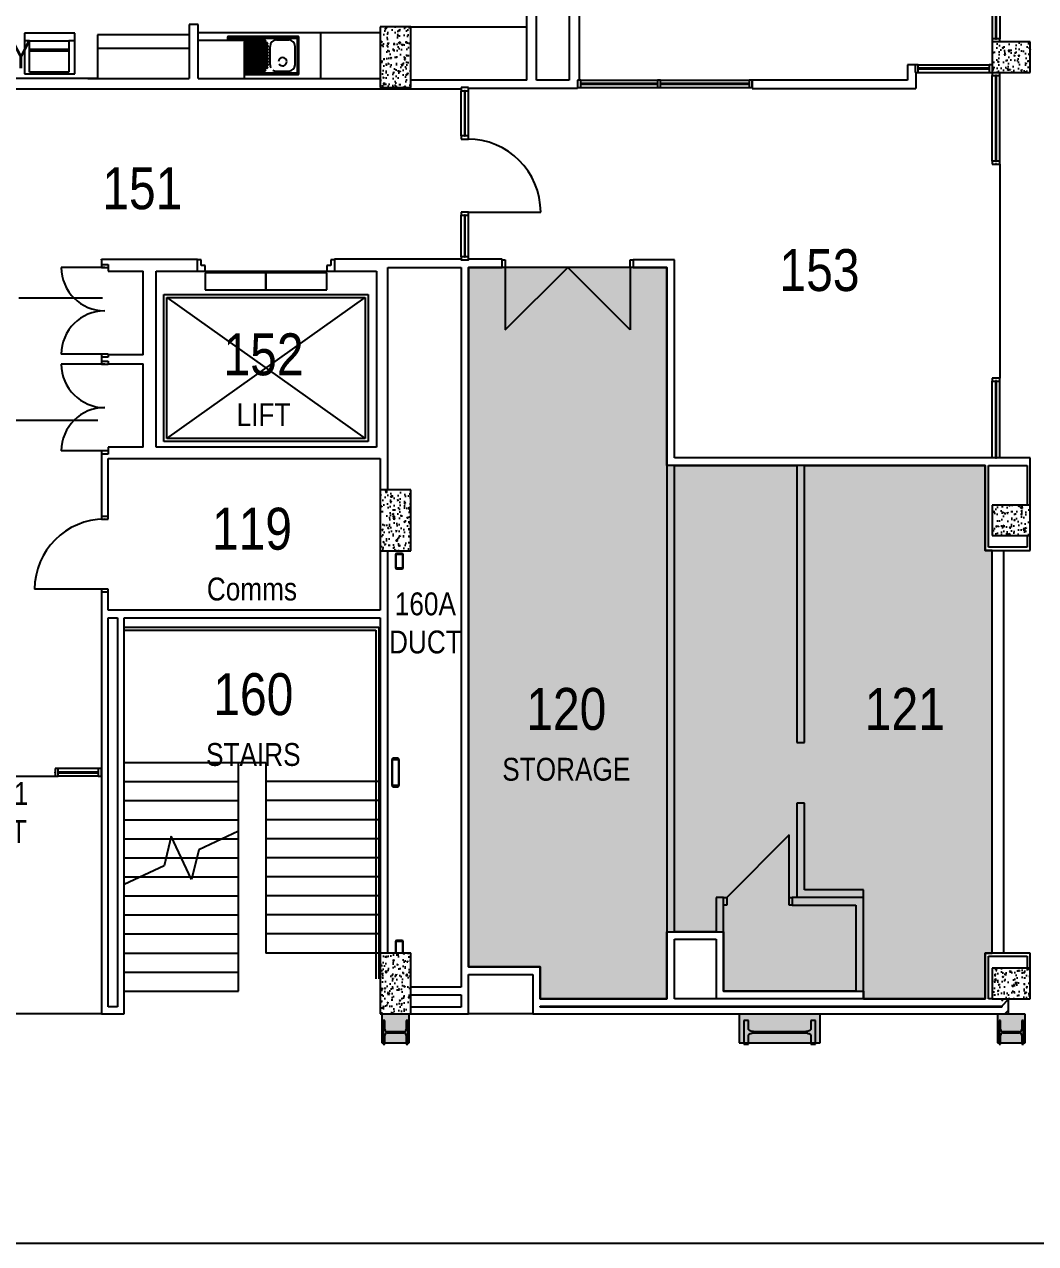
# Model space of a CAD drawing. Extents: x 76832 to 156531, y -2955 to 55954.
# Drawn here: x 110296 to 123566, y -1352 to 14653 of the extents above; entities that cross this region are included whole.
import ezdxf

# ---------------------------------------------------------------- set-up
doc = ezdxf.new("R2010")
doc.units = 0
doc.header["$MEASUREMENT"] = 0
for name, color, linetype in [('2', 4, 'CONTINUOUS'), ('A-Column__Concrete', 7, 'CONTINUOUS'), ('A-Column__Steel', 4, 'CONTINUOUS'), ('A-DOOR', 160, 'CONTINUOUS'), ('A-Equipment', 1, 'CONTINUOUS'), ('A-Hatch__Concrete', 252, 'CONTINUOUS'), ('A-Joinery__Built-In', 2, 'CONTINUOUS'), ('A-STAIRS', 4, 'CONTINUOUS'), ('A-Text__Primary Room', 6, 'CONTINUOUS'), ('A-Wall__Brick', 6, 'CONTINUOUS'), ('A-Window', 4, 'CONTINUOUS'), ('H-Fixtures__Sink', 4, 'CONTINUOUS'), ('Lease', 7, 'CONTINUOUS')]:
    doc.layers.add(name, color=color, linetype=linetype)
doc.layers.add('Lease-Pharmacy', color=7, linetype='CONTINUOUS', true_color=0xffd452)
doc.styles.add('Arial Narrow', font='ARIALN.TTF', dxfattribs={"height": 750})
pattern_1 = [(50, (139339.66, 65471.27), (182.18467, -15.9391), [19.05, -209.55]), (355, (139339.66, 65471.27), (-35.2434, 191.05685), [15.24, -167.6406]), (100.45144, (139354.85, 65469.94), (146.94125, 175.11775), [16.19, -178.09024]), (46.1842, (139339.66, 65522.07), (271.07904, -42.0423), [28.575, -314.325]), (96.63556, (139362.25, 65518.57), (237.4041, 247.4261), [24.285, -267.1356]), (351.18415, (139339.66, 65522.07), (237.4041, 247.4261), [22.86, -251.4597]), (21, (139365.06, 65509.37), (151.6144, -102.2652), [19.05, -209.55]), (326, (139365.06, 65509.37), (61.80203, 184.18797), [15.24, -167.64]), (71.45144, (139377.7, 65500.85), (213.4164, 81.92277), [16.19, -178.08994]), (37.5, (139339.665, 65471.27), (3.088603, 84.55504), [0, -165.608, 0, -170.18, 0, -168.275]), (7.5, (139339.665, 65471.27), (66.81966, 100.18057), [0, -97.028, 0, -161.798, 0, -64.135]), (327.5, (139283.02, 65471.27), (135.590595, -5.728744), [0, -63.5, 0, -198.12, 0, -262.89]), (317.5, (139257.62, 65471.27), (148.12918, 25.4265), [0, -82.55, 0, -131.572, 0, -186.69])]

msp = doc.modelspace()

# ---------------------------------------------------------------- hatches: boundary and pattern name
at = {"layer": 'A-Hatch__Concrete'}
h = msp.add_hatch(dxfattribs=at)
h.set_pattern_fill('AR-CONC', color=256, style=0)
h.set_pattern_definition(pattern_1)
h.paths.add_polyline_path([(115366, 13823), (115366, 14623), (114966, 14623), (114966, 13823), (115179, 13823)])
h = msp.add_hatch(dxfattribs=at)
h.set_pattern_fill('AR-CONC', color=256, style=0)
h.set_pattern_definition(pattern_1)
h.paths.add_polyline_path([(123496, 14423), (122996, 14423), (122996, 14023), (123496, 14023)])
h = msp.add_hatch(dxfattribs=at)
h.set_pattern_fill('AR-CONC', color=256, style=0)
h.set_pattern_definition(pattern_1)
h.paths.add_polyline_path([(115366, 7843), (115366, 8543), (114966, 8543), (114966, 7743), (115366, 7743)])
h = msp.add_hatch(dxfattribs=at)
h.set_pattern_fill('AR-CONC', color=256, style=0)
h.set_pattern_definition(pattern_1)
h.paths.add_polyline_path([(123496, 8343), (122996, 8343), (122996, 7943), (123496, 7943)])
h = msp.add_hatch(dxfattribs=at)
h.set_pattern_fill('AR-CONC', color=256, style=0)
h.set_pattern_definition(pattern_1)
h.paths.add_polyline_path([(115366, 1763), (115366, 2463), (114966, 2463), (114966, 1663), (115366, 1663)])
h = msp.add_hatch(dxfattribs=at)
h.set_pattern_fill('AR-CONC', color=256, style=0)
h.set_pattern_definition(pattern_1)
h.paths.add_polyline_path([(123496, 2263), (122996, 2263), (122996, 1863), (123496, 1863)])
h = msp.add_hatch(dxfattribs=at)
h.set_pattern_fill('AR-CONC', color=256, style=0)
h.set_pattern_definition(pattern_1)
h.paths.add_polyline_path([(123427, 1282), (123427, 1661), (123066, 1661), (123066, 1282), (123337, 1282)])
h.paths.add_polyline_path([(120737, 1577), (120737, 1661), (119677, 1661), (119677, 1282), (120737, 1282), (120737, 1384)])
h.paths.add_polyline_path([(115347, 1282), (115347, 1661), (114986, 1661), (114986, 1282)])
at = {"layer": 'A-Wall__Brick'}
h = msp.add_hatch(dxfattribs=at)
h.set_pattern_fill('ANSI32', color=256, scale=16, style=0)
h.set_pattern_definition([(45, (139339.66, 65471.27), (-107.76307, 107.76307), []), (45, (139411.5, 65471.27), (-107.76307, 107.76307), [])])
h.paths.add_polyline_path([(123211, 1763), (123211, 1863), (123121, 1863), (123121, 1663), (123211, 1663), (123211, 1753)])
at = {"layer": 'Lease-Pharmacy', "true_color": 0xff7f7f}
h = msp.add_hatch(color=11, dxfattribs=at)
h.dxf.hatch_style = 1
h.paths.add_polyline_path([(122996, 7748), (122906, 7748), (122906, 8863), (118726, 8863), (118726, 11463), (116126, 11463), (116126, 2283), (117066, 2283), (117066, 1863), (118726, 1863), (118726, 2743), (119472, 2743), (119472, 1963), (121307, 1963), (121307, 1863), (122906, 1863), (122906, 2463), (122996, 2463)])

# ---------------------------------------------------------------- linework, layer by layer
at = {"layer": '2'}
msp.add_line((126296, -1352), (108436, -1352), dxfattribs=at)
at = {"layer": 'A-Column__Concrete'}
for p, q in [((115366, 14623), (114966, 14623)), ((114966, 14623), (114966, 13823)), ((115366, 13823), (115366, 14623)), ((122996, 14423), (122996, 14023)), ((123496, 14423), (122996, 14423)), ((122996, 14423), (122996, 14023)), ((123496, 14423), (122996, 14423)), ((123496, 14023), (123496, 14423)), ((123496, 14023), (123496, 14423)), ((122996, 14023), (123496, 14023)), ((122996, 14023), (123496, 14023)), ((114966, 13823), (115366, 13823)), ((115366, 8543), (114966, 8543)), ((114966, 8543), (114966, 7743)), ((115366, 7743), (115366, 8543)), ((122996, 8343), (122996, 7943)), ((123496, 8343), (122996, 8343)), ((123496, 7943), (123496, 8343)), ((122996, 7943), (123496, 7943)), ((114966, 7743), (115366, 7743)), ((115366, 2463), (114966, 2463)), ((114966, 2463), (114966, 1663)), ((115366, 1663), (115366, 2463)), ((122996, 2263), (122996, 1863)), ((123496, 2263), (122996, 2263)), ((123496, 1863), (123496, 2263)), ((122996, 1863), (123496, 1863)), ((114966, 1663), (115366, 1663)), ((115347, 1661), (114986, 1661)), ((114986, 1661), (114986, 1282)), ((115347, 1282), (115347, 1661)), ((120737, 1661), (119677, 1661)), ((119677, 1661), (119677, 1282)), ((120737, 1282), (120737, 1661)), ((123427, 1661), (123066, 1661)), ((123066, 1661), (123066, 1282)), ((123427, 1282), (123427, 1661)), ((114986, 1282), (115347, 1282)), ((119677, 1282), (120737, 1282)), ((123066, 1282), (123427, 1282))]:
    msp.add_line(p, q, dxfattribs=at)
at = {"layer": 'A-Column__Steel'}
for p, q in [((115166, 7689), (115166, 7525)), ((115175, 7525), (115175, 7689)), ((115248, 7707), (115184, 7707)), ((115184, 7698), (115248, 7698)), ((115257, 7689), (115257, 7525)), ((115266, 7525), (115266, 7689)), ((115248, 7516), (115184, 7516)), ((115184, 7507), (115248, 7507)), ((115116, 4985), (115116, 4680)), ((115125, 4680), (115125, 4985)), ((115198, 5019), (115134, 5019)), ((115134, 5002), (115198, 5002)), ((115207, 4985), (115207, 4680)), ((115216, 4680), (115216, 4985)), ((115198, 4663), (115134, 4663)), ((115134, 4646), (115198, 4646)), ((115166, 2609), (115166, 2463)), ((115175, 2463), (115175, 2609)), ((115248, 2627), (115184, 2627)), ((115184, 2618), (115248, 2618)), ((115257, 2609), (115257, 2463)), ((115266, 2463), (115266, 2609)), ((115027, 1577), (115006, 1577)), ((115006, 1577), (115006, 1268)), ((115027, 1459), (115027, 1577)), ((115327, 1577), (115305, 1577)), ((115305, 1577), (115305, 1459)), ((115327, 1268), (115327, 1577)), ((119800, 1577), (119736, 1577)), ((119736, 1577), (119736, 1268)), ((119800, 1459), (119800, 1577)), ((120678, 1577), (120615, 1577)), ((120615, 1577), (120615, 1459)), ((120678, 1268), (120678, 1577)), ((123107, 1577), (123086, 1577)), ((123086, 1577), (123086, 1268)), ((123107, 1459), (123107, 1577)), ((123407, 1577), (123385, 1577)), ((123385, 1577), (123385, 1459)), ((123407, 1268), (123407, 1577)), ((115027, 1268), (115027, 1386)), ((115275, 1429), (115057, 1429)), ((115057, 1416), (115275, 1416)), ((115305, 1386), (115305, 1268)), ((119800, 1268), (119800, 1386)), ((120527, 1429), (119888, 1429)), ((119888, 1416), (120527, 1416)), ((120615, 1386), (120615, 1268)), ((123107, 1268), (123107, 1386)), ((123355, 1429), (123137, 1429)), ((123137, 1416), (123355, 1416)), ((123385, 1386), (123385, 1268)), ((115006, 1268), (115027, 1268)), ((115305, 1268), (115327, 1268)), ((119736, 1268), (119800, 1268)), ((120615, 1268), (120678, 1268)), ((123086, 1268), (123107, 1268)), ((123385, 1268), (123407, 1268))]:
    msp.add_line(p, q, dxfattribs=at)
at = {"layer": 'A-Column__Steel', "flags": 128}
for points in [[(115134, 5019), (115131, 5018), (115127, 5016), (115124, 5013), (115121, 5009), (115119, 5004), (115117, 4998), (115116, 4992), (115116, 4985)], [(115125, 4985), (115125, 4989), (115126, 4992), (115127, 4995), (115128, 4997), (115129, 4999), (115131, 5001), (115132, 5002), (115134, 5002)], [(115216, 4985), (115216, 4992), (115215, 4998), (115213, 5004), (115211, 5009), (115208, 5013), (115205, 5016), (115202, 5018), (115198, 5019)], [(115198, 5002), (115200, 5002), (115202, 5001), (115203, 4999), (115204, 4997), (115206, 4995), (115206, 4992), (115207, 4989), (115207, 4985)], [(115116, 4680), (115116, 4673), (115117, 4667), (115119, 4661), (115121, 4656), (115124, 4652), (115127, 4649), (115131, 4647), (115134, 4646)], [(115134, 4663), (115132, 4663), (115131, 4664), (115129, 4666), (115128, 4668), (115127, 4670), (115126, 4673), (115125, 4676), (115125, 4680)], [(115198, 4646), (115202, 4647), (115205, 4649), (115208, 4652), (115211, 4656), (115213, 4661), (115215, 4667), (115216, 4673), (115216, 4680)], [(115207, 4680), (115207, 4676), (115206, 4673), (115206, 4670), (115204, 4668), (115203, 4666), (115202, 4664), (115200, 4663), (115198, 4663)], [(119888, 1429), (119873, 1430), (119858, 1431), (119844, 1433), (119831, 1436), (119820, 1440), (119812, 1444), (119805, 1449), (119801, 1454), (119800, 1459)], [(120615, 1459), (120613, 1454), (120609, 1449), (120603, 1444), (120594, 1440), (120583, 1436), (120571, 1433), (120557, 1431), (120542, 1430), (120527, 1429)], [(119800, 1386), (119801, 1391), (119805, 1396), (119812, 1401), (119820, 1405), (119831, 1408), (119844, 1411), (119858, 1414), (119873, 1415), (119888, 1416)], [(120527, 1416), (120542, 1415), (120557, 1414), (120571, 1411), (120583, 1408), (120594, 1405), (120603, 1401), (120609, 1396), (120613, 1391), (120615, 1386)]]:
    msp.add_lwpolyline(points, dxfattribs=at)
at = {"layer": 'A-Column__Steel'}
for centre, radius, start, end in [((115184, 7689), 18, 90, 180), ((115184, 7689), 9, 90, 180), ((115248, 7689), 18, 0, 90), ((115248, 7689), 9, 0, 90), ((115184, 7525), 18, 180, 270), ((115184, 7525), 9, 180, 270), ((115248, 7525), 18, 270, 0), ((115248, 7525), 9, 270, 0), ((115184, 2609), 18, 90, 180), ((115184, 2609), 9, 90, 180), ((115248, 2609), 18, 0, 90), ((115248, 2609), 9, 0, 90), ((115057, 1459), 30, 180, 270), ((115275, 1459), 30, 270, 0), ((123137, 1459), 30, 180, 270), ((123355, 1459), 30, 270, 0), ((115057, 1386), 30, 90, 180), ((115275, 1386), 30, 0, 90), ((123137, 1386), 30, 90, 180), ((123355, 1386), 30, 0, 90)]:
    msp.add_arc(centre, radius, start, end, dxfattribs=at)
at = {"layer": 'A-DOOR'}
for p, q in [((123096, 12818), (123096, 10008)), ((116111, 12188), (117071, 12188)), ((112616, 11563), (112566, 11563)), ((112616, 11488), (112616, 11563)), ((114366, 11563), (114316, 11563)), ((114316, 11563), (114316, 11488)), ((116566, 11563), (116606, 11563)), ((116606, 11563), (116606, 11463)), ((118246, 11463), (118246, 11563)), ((118246, 11563), (118286, 11563)), ((111350, 11463), (110780, 11463)), ((111306, 11503), (111306, 11463)), ((111306, 11463), (111396, 11463)), ((112566, 11413), (112666, 11413)), ((112666, 11488), (112616, 11488)), ((112666, 11413), (112666, 11488)), ((112666, 11413), (114266, 11413)), ((112666, 11393), (112666, 11168)), ((113466, 11393), (112666, 11393)), ((113466, 11168), (113466, 11393)), ((114266, 11393), (113466, 11393)), ((113466, 11393), (113466, 11168)), ((114316, 11488), (114266, 11488)), ((114266, 11488), (114266, 11413)), ((114266, 11413), (114366, 11413)), ((114266, 11168), (114266, 11393)), ((116606, 11463), (116566, 11463)), ((116606, 11463), (116606, 10643)), ((118246, 11463), (118246, 10643)), ((118286, 11463), (118246, 11463)), ((112126, 9178), (112126, 11108)), ((112126, 11108), (114806, 11108)), ((112166, 9218), (112166, 11068)), ((112166, 11068), (114766, 11068)), ((112666, 11168), (113466, 11168)), ((113466, 11168), (114266, 11168)), ((114766, 11068), (114766, 9218)), ((114806, 11108), (114806, 9178)), ((111350, 10323), (110780, 10323)), ((111396, 10323), (111306, 10323)), ((111306, 10323), (111306, 10283)), ((111396, 10317), (111396, 10323)), ((111350, 10193), (110780, 10193)), ((111306, 10233), (111306, 10193)), ((111306, 10193), (111396, 10193)), ((111396, 10193), (111396, 10199)), ((114806, 9178), (112126, 9178)), ((114766, 9218), (112166, 9218)), ((111350, 9053), (110780, 9053)), ((111396, 9053), (111306, 9053)), ((111306, 9053), (111306, 9013)), ((111306, 8198), (111306, 8158)), ((111396, 8158), (111396, 8198)), ((111306, 8158), (111396, 8158)), ((122996, 2463), (122996, 7748)), ((123146, 7748), (123146, 2463)), ((111350, 7238), (110430, 7238)), ((111396, 7238), (111306, 7238)), ((111306, 7238), (111306, 7198)), ((111396, 7198), (111396, 7238)), ((109259, 4783), (110699, 4783)), ((120332, 3193), (120332, 4013)), ((119472, 3193), (119512, 3193)), ((119512, 3093), (119472, 3093)), ((119512, 3193), (119512, 3093)), ((120332, 3193), (120372, 3193)), ((120332, 3093), (120332, 3193)), ((120372, 3093), (120332, 3093)), ((111306, 1663), (108666, 1663))]:
    msp.add_line(p, q, dxfattribs=at)
at = {"layer": 'A-DOOR', "color": 252}
for p, q in [((116606, 10643), (117426, 11463)), ((118246, 10643), (117426, 11463)), ((112166, 9218), (114766, 11068)), ((112166, 11068), (114766, 9218)), ((120332, 4013), (119512, 3193))]:
    msp.add_line(p, q, dxfattribs=at)
for centre, radius, start, end in [((116111, 12188), 960, 0, 90), ((111350, 11463), 570, 180, 270), ((111350, 10323), 570, 90, 180), ((111350, 10193), 570, 180, 270), ((111350, 9053), 570, 90, 180), ((111350, 7238), 920, 90, 180)]:
    msp.add_arc(centre, radius, start, end, dxfattribs=at)
at = {"layer": 'A-Equipment'}
for p, q in [((110956, 14539), (110296, 14539)), ((110296, 14539), (110296, 14437)), ((110361, 14437), (110296, 14437)), ((110296, 14437), (110296, 14006)), ((110361, 14026), (110361, 14437)), ((110361, 14437), (110878, 14437)), ((110956, 14437), (110878, 14437)), ((110878, 14437), (110878, 14026)), ((110956, 14437), (110956, 14539)), ((110956, 14006), (110956, 14437)), ((112457, 14517), (111256, 14517)), ((111256, 14517), (111256, 14335)), ((110878, 14323), (110361, 14323)), ((110361, 14323), (110361, 14307)), ((110361, 14307), (110878, 14307)), ((110878, 14307), (110878, 14323)), ((111856, 14335), (111256, 14335)), ((111256, 14335), (111256, 14317)), ((111256, 14317), (111256, 13942)), ((112456, 14335), (111856, 14335)), ((110296, 14006), (110956, 14006)), ((110878, 14026), (110361, 14026))]:
    msp.add_line(p, q, dxfattribs=at)
at = {"layer": 'A-Joinery__Built-In'}
for p, q in [((115366, 14623), (116888, 14623)), ((112575, 14545), (114186, 14545)), ((112575, 14444), (113163, 14444)), ((113186, 14444), (113163, 14444)), ((113186, 13945), (113186, 14444)), ((114186, 14545), (114205, 14545)), ((114186, 13950), (114186, 14545)), ((114205, 14545), (114966, 14545))]:
    msp.add_line(p, q, dxfattribs=at)
at = {"layer": 'A-STAIRS'}
for p, q in [((111606, 6742), (114946, 6742)), ((114946, 6742), (114946, 4963)), ((111606, 6702), (114906, 6702)), ((114906, 6702), (114906, 4963)), ((111606, 4963), (113106, 4963)), ((111606, 4963), (113106, 4963)), ((113106, 4963), (113466, 4963)), ((113106, 4063), (113106, 4963)), ((113466, 4963), (113466, 4713)), ((114906, 4963), (114906, 2713)), ((114946, 4963), (114946, 2713)), ((111606, 4713), (113106, 4713)), ((111606, 4713), (113106, 4713)), ((114966, 4713), (113466, 4713)), ((113466, 4713), (113466, 2463)), ((111606, 4463), (113106, 4463)), ((111606, 4463), (113106, 4463)), ((114966, 4463), (113466, 4463)), ((114966, 4463), (113466, 4463)), ((111606, 4213), (113106, 4213)), ((111606, 4213), (113106, 4213)), ((114966, 4213), (113466, 4213)), ((114966, 4213), (113466, 4213)), ((114946, 4213), (114946, 3213)), ((113106, 4063), (112583, 3819)), ((113106, 3963), (113106, 4063)), ((111606, 3963), (112216, 3963)), ((111606, 3963), (112216, 3963)), ((112224, 3996), (112130, 3607)), ((112216, 3963), (112240, 3963)), ((112216, 3963), (112240, 3963)), ((112488, 3430), (112224, 3996)), ((112240, 3963), (112892, 3963)), ((112240, 3963), (112892, 3963)), ((112892, 3963), (113106, 3963)), ((112892, 3963), (113106, 3963)), ((113106, 3713), (113106, 3963)), ((114966, 3963), (113466, 3963)), ((114966, 3963), (113466, 3963)), ((111606, 3713), (112155, 3713)), ((111606, 3713), (112155, 3713)), ((112155, 3713), (112356, 3713)), ((112155, 3713), (112356, 3713)), ((112356, 3713), (112557, 3713)), ((112356, 3713), (112557, 3713)), ((112583, 3819), (112488, 3430)), ((112557, 3713), (113106, 3713)), ((112557, 3713), (113106, 3713)), ((113106, 3463), (113106, 3713)), ((114966, 3713), (113466, 3713)), ((114966, 3713), (113466, 3713)), ((112130, 3607), (111606, 3363)), ((111606, 3463), (111820, 3463)), ((111606, 3463), (111820, 3463)), ((111820, 3463), (112473, 3463)), ((111820, 3463), (112473, 3463)), ((112473, 3463), (112496, 3463)), ((112473, 3463), (112496, 3463)), ((112496, 3463), (113106, 3463)), ((112496, 3463), (113106, 3463)), ((113106, 3213), (113106, 3463)), ((114966, 3463), (113466, 3463)), ((114966, 3463), (113466, 3463)), ((111606, 3213), (113106, 3213)), ((111606, 3213), (113106, 3213)), ((113106, 2963), (113106, 3213)), ((114966, 3213), (113466, 3213)), ((114966, 3213), (113466, 3213)), ((114946, 3213), (114946, 2963)), ((111606, 2963), (113106, 2963)), ((111606, 2963), (113106, 2963)), ((113106, 2713), (113106, 2963)), ((114966, 2963), (113466, 2963)), ((114966, 2963), (113466, 2963)), ((114946, 2963), (114946, 2123)), ((111606, 2713), (113106, 2713)), ((111606, 2713), (113106, 2713)), ((113106, 2463), (113106, 2713)), ((114966, 2713), (113466, 2713)), ((114966, 2713), (113466, 2713)), ((114906, 2713), (114906, 2463)), ((114946, 2713), (114946, 2463)), ((111606, 2463), (113106, 2463)), ((111606, 2463), (113106, 2463)), ((113106, 2213), (113106, 2463)), ((114966, 2463), (113466, 2463)), ((114946, 2463), (114906, 2463)), ((114906, 2463), (114906, 2123)), ((111606, 2213), (113106, 2213)), ((111606, 2213), (113106, 2213)), ((113106, 1963), (113106, 2213)), ((111606, 1963), (113106, 1963)), ((111606, 1963), (113106, 1963))]:
    msp.add_line(p, q, dxfattribs=at)
at = {"layer": 'A-Text__Primary Room'}
for points in [[(110223, 11063), (111322, 11063)], [(110162, 9456), (111260, 9456)]]:
    msp.add_lwpolyline(points, dxfattribs=at)
at = {"layer": 'A-Wall__Brick'}
for p, q in [((117582, 13923), (117582, 20284)), ((116888, 13923), (116888, 16213)), ((117016, 13923), (117016, 16213)), ((117446, 16213), (117446, 13923)), ((112457, 14653), (112457, 13942)), ((112575, 14653), (112457, 14653)), ((112575, 13942), (112575, 14653)), ((121985, 14123), (121885, 14123)), ((121885, 14123), (121885, 13923)), ((111256, 13942), (108689, 13942)), ((111130, 13942), (112457, 13942)), ((112575, 13942), (114966, 13942)), ((121985, 14023), (121995, 14023)), ((121995, 14023), (121995, 13813)), ((116026, 13804), (108676, 13804)), ((116888, 13923), (115366, 13923)), ((117556, 13813), (116126, 13813)), ((117446, 13923), (117016, 13923)), ((117582, 13923), (117556, 13923)), ((121885, 13923), (119847, 13923)), ((119847, 13923), (119847, 13823)), ((119847, 13823), (119847, 13923)), ((119847, 13823), (119847, 13813)), ((119847, 13813), (121995, 13813)), ((111306, 11563), (111306, 11573)), ((111306, 11573), (112566, 11573)), ((111306, 11563), (111306, 11503)), ((112566, 11573), (112566, 11563)), ((112566, 11413), (112566, 11563)), ((114366, 11563), (114366, 11573)), ((116026, 11573), (114366, 11573)), ((114366, 11563), (114366, 11413)), ((116566, 11573), (116126, 11573)), ((116566, 11563), (116566, 11573)), ((116566, 11463), (116566, 11563)), ((118826, 11563), (118286, 11563)), ((118286, 11563), (118286, 11463)), ((118826, 8963), (118826, 11563)), ((111306, 11503), (111396, 11503)), ((111396, 11503), (111396, 11413)), ((111396, 11413), (111856, 11413)), ((111856, 10317), (111856, 11413)), ((112026, 11413), (112566, 11413)), ((112026, 9103), (112026, 11413)), ((114366, 11413), (114916, 11413)), ((114916, 11413), (114916, 9103)), ((115066, 8543), (115066, 11463)), ((115066, 11463), (116026, 11463)), ((116026, 11463), (116026, 2013)), ((116126, 2283), (116126, 11463)), ((116126, 11463), (116566, 11463)), ((118286, 11463), (118726, 11463)), ((118726, 11463), (118726, 1863)), ((111306, 10283), (111306, 10233)), ((111396, 10283), (111306, 10283)), ((111856, 10317), (111396, 10317)), ((111396, 10317), (111396, 10283)), ((111306, 10233), (111396, 10233)), ((111396, 10233), (111396, 10199)), ((111396, 10199), (111856, 10199)), ((111856, 9103), (111856, 10199)), ((111306, 9013), (111306, 8198)), ((111396, 9013), (111306, 9013)), ((111856, 9103), (111396, 9103)), ((111396, 9103), (111396, 9013)), ((114916, 9103), (112026, 9103)), ((123496, 8963), (118826, 8963)), ((123496, 8343), (123496, 8963)), ((111396, 8198), (111396, 8953)), ((111396, 8953), (114966, 8953)), ((114966, 8953), (114966, 8543)), ((118826, 2743), (118826, 8863)), ((118826, 8863), (120432, 8863)), ((120432, 8863), (120432, 5228)), ((120532, 8863), (122906, 8863)), ((120532, 5228), (120532, 8863)), ((122906, 8863), (122906, 7748)), ((122947, 8863), (123455, 8863)), ((122947, 7789), (122947, 8863)), ((123455, 8863), (123455, 8343)), ((111306, 8198), (111396, 8198)), ((123455, 7943), (123455, 7789)), ((123496, 7748), (123496, 7943)), ((114966, 7743), (114966, 6963)), ((115066, 2463), (115066, 7743)), ((122906, 7748), (123496, 7748)), ((123455, 7789), (122947, 7789)), ((111306, 7198), (111306, 1663)), ((111396, 7198), (111306, 7198)), ((111396, 6963), (111396, 7198)), ((114966, 6963), (111396, 6963)), ((114966, 6963), (111606, 6963)), ((111396, 1758), (111396, 6863)), ((111396, 6863), (111516, 6863)), ((111516, 6863), (111516, 1758)), ((111606, 1663), (111606, 6863)), ((111606, 6863), (114966, 6863)), ((114966, 6863), (114966, 2463)), ((120432, 5228), (120532, 5228)), ((120432, 4428), (120432, 3193)), ((120532, 4428), (120432, 4428)), ((120532, 3293), (120532, 4428)), ((121307, 3293), (120532, 3293)), ((121307, 1863), (121307, 3293)), ((119372, 3193), (119372, 2743)), ((119472, 3193), (119372, 3193)), ((119472, 1963), (119472, 3193)), ((121307, 3193), (120372, 3193)), ((120372, 3193), (120372, 3093)), ((120372, 3093), (121207, 3093)), ((121207, 3093), (121207, 1963)), ((119372, 2743), (118826, 2743)), ((118826, 1863), (118826, 2643)), ((118826, 2643), (119372, 2643)), ((119372, 2643), (119372, 1863)), ((122906, 2463), (122906, 1863)), ((123496, 2463), (122906, 2463)), ((122947, 1863), (122947, 2422)), ((122947, 2422), (123455, 2422)), ((123455, 2422), (123455, 2263)), ((123496, 2263), (123496, 2463)), ((117066, 2283), (116126, 2283)), ((117066, 1863), (117066, 2283)), ((116126, 1663), (116126, 2183)), ((116126, 2183), (116966, 2183)), ((116966, 2183), (116966, 1753)), ((116026, 2013), (115366, 2013)), ((121207, 1963), (119472, 1963)), ((115366, 1913), (116026, 1913)), ((116026, 1913), (116026, 1753)), ((118726, 1863), (117066, 1863)), ((117066, 1753), (117066, 1763)), ((117066, 1763), (123121, 1763)), ((122906, 1863), (118826, 1863)), ((122996, 1863), (122947, 1863)), ((123121, 1763), (123121, 1753)), ((123211, 1663), (123211, 1863)), ((111306, 1663), (111606, 1663)), ((111516, 1758), (111396, 1758)), ((116026, 1753), (115366, 1753)), ((115366, 1663), (116126, 1663)), ((116966, 1663), (116126, 1663)), ((116966, 1753), (116966, 1663)), ((116966, 1663), (123211, 1663)), ((123121, 1753), (117066, 1753))]:
    msp.add_line(p, q, dxfattribs=at)
at = {"layer": 'A-Wall__Brick', "extrusion": (0, 0, -1)}
for p, q in [((121985, 14123), (121985, 14023)), ((117556, 13923), (117556, 13813))]:
    msp.add_line(p, q, dxfattribs=at)
at = {"layer": 'A-Wall__Brick'}
msp.add_lwpolyline([(116026, 11573), (116026, 11563), (116126, 11563), (116126, 11573)], dxfattribs=at)
at = {"layer": 'A-Window'}
for p, q in [((122996, 17263), (122996, 14463)), ((123041, 17263), (123041, 14463)), ((123051, 14463), (123051, 17263)), ((123096, 17263), (123096, 14463)), ((123096, 14463), (122996, 14463)), ((122996, 14463), (122996, 14423)), ((123041, 14463), (123051, 14463)), ((123096, 14423), (123096, 14463)), ((122025, 14123), (122956, 14123)), ((122996, 14123), (122956, 14123)), ((122956, 14123), (122956, 14023)), ((122956, 14078), (122025, 14078)), ((122025, 14078), (122025, 14068)), ((122025, 14068), (122956, 14068)), ((122025, 14023), (122956, 14023)), ((122956, 14068), (122956, 14078)), ((122956, 14023), (122996, 14023)), ((122996, 14023), (122996, 13983)), ((122996, 13983), (123096, 13983)), ((122996, 12858), (122996, 13983)), ((123041, 13983), (123041, 12858)), ((123051, 13983), (123041, 13983)), ((123051, 12858), (123051, 13983)), ((123096, 13983), (123096, 14023)), ((123096, 12858), (123096, 13983)), ((116026, 13823), (116026, 13783)), ((116126, 13823), (116026, 13823)), ((116026, 13188), (116026, 13783)), ((116026, 13783), (116126, 13783)), ((116071, 13783), (116071, 13188)), ((116081, 13783), (116071, 13783)), ((116081, 13188), (116081, 13783)), ((116126, 13783), (116126, 13823)), ((116126, 13188), (116126, 13783)), ((117596, 13923), (118604, 13923)), ((118604, 13878), (117596, 13878)), ((117596, 13878), (117596, 13868)), ((117596, 13868), (118604, 13868)), ((117596, 13823), (118604, 13823)), ((118604, 13868), (118604, 13878)), ((118644, 13923), (119807, 13923)), ((119807, 13878), (118644, 13878)), ((118644, 13878), (118644, 13868)), ((118644, 13868), (119807, 13868)), ((118644, 13823), (119807, 13823)), ((119847, 13923), (119807, 13923)), ((119807, 13923), (119807, 13823)), ((119807, 13868), (119807, 13878)), ((119807, 13823), (119847, 13823)), ((116071, 13188), (116081, 13188)), ((123041, 12858), (123051, 12858)), ((123051, 12818), (123041, 12818)), ((116026, 11603), (116026, 12148)), ((116071, 12148), (116071, 11603)), ((116081, 12148), (116071, 12148)), ((116081, 11603), (116081, 12148)), ((116126, 11603), (116126, 12148)), ((116071, 11603), (116081, 11603)), ((122996, 8963), (122996, 9968)), ((123041, 10008), (123051, 10008)), ((123041, 9968), (123041, 8963)), ((123051, 9968), (123041, 9968)), ((123051, 8963), (123051, 9968)), ((123096, 8963), (123096, 9968)), ((123041, 8963), (123051, 8963)), ((110699, 4828), (110699, 4838)), ((111266, 4883), (110739, 4883)), ((111266, 4838), (110739, 4838)), ((110739, 4838), (110739, 4828)), ((110739, 4828), (111266, 4828)), ((111266, 4828), (111266, 4838)), ((111266, 4783), (110739, 4783))]:
    msp.add_line(p, q, dxfattribs=at)
at = {"layer": 'A-Window', "extrusion": (0, 0, -1)}
for p, q in [((122025, 14123), (121985, 14123)), ((122025, 14023), (122025, 14123)), ((121985, 14023), (122025, 14023)), ((117596, 13923), (117556, 13923)), ((117556, 13823), (117596, 13823)), ((117596, 13823), (117596, 13923)), ((118644, 13923), (118604, 13923)), ((118604, 13923), (118604, 13823)), ((118604, 13823), (118644, 13823)), ((118644, 13823), (118644, 13923)), ((116026, 13188), (116026, 13148)), ((116126, 13188), (116026, 13188)), ((116026, 13148), (116126, 13148)), ((116126, 13148), (116126, 13188)), ((122996, 12858), (122996, 12818)), ((123096, 12858), (122996, 12858)), ((122996, 12818), (123096, 12818)), ((123096, 12818), (123096, 12858)), ((116026, 12188), (116026, 12148)), ((116126, 12188), (116026, 12188)), ((116126, 12148), (116126, 12188)), ((116026, 12148), (116126, 12148)), ((116026, 11603), (116026, 11563)), ((116126, 11603), (116026, 11603)), ((116026, 11563), (116126, 11563)), ((116126, 11563), (116126, 11603)), ((122996, 10008), (122996, 9968)), ((123096, 10008), (122996, 10008)), ((122996, 9968), (123096, 9968)), ((123096, 9968), (123096, 10008)), ((110739, 4883), (110699, 4883)), ((110699, 4883), (110699, 4783)), ((110739, 4783), (110739, 4883)), ((111306, 4883), (111266, 4883)), ((111266, 4883), (111266, 4783)), ((111306, 4783), (111306, 4883)), ((110699, 4783), (110739, 4783)), ((111266, 4783), (111306, 4783))]:
    msp.add_line(p, q, dxfattribs=at)
at = {"layer": 'H-Fixtures__Sink'}
for p, q in [((112964, 14444), (112964, 14489)), ((112964, 14489), (112964, 14444)), ((112969, 14494), (113889, 14494)), ((113889, 14494), (112969, 14494)), ((112984, 14444), (112984, 14469)), ((112984, 14444), (112984, 14469)), ((112989, 14474), (113869, 14474)), ((112989, 14474), (113869, 14474)), ((113409, 14457), (113094, 14457)), ((113466, 14434), (113186, 14434)), ((113482, 14414), (113186, 14414)), ((113604, 14449), (113764, 14449)), ((113874, 14469), (113874, 14019)), ((113874, 14469), (113874, 14019)), ((113894, 14489), (113894, 13999)), ((113894, 13999), (113894, 14489)), ((113491, 14394), (113186, 14394)), ((113494, 14374), (113186, 14374)), ((113494, 14354), (113186, 14354)), ((113494, 14334), (113186, 14334)), ((113494, 14314), (113186, 14314)), ((113494, 14294), (113186, 14294)), ((113494, 14274), (113186, 14274)), ((113494, 14254), (113186, 14254)), ((113494, 14354), (113494, 14374)), ((113494, 14314), (113494, 14334)), ((113494, 14274), (113494, 14294)), ((113494, 14234), (113494, 14254)), ((113519, 14124), (113519, 14364)), ((113849, 14124), (113849, 14364)), ((113494, 14234), (113186, 14234)), ((113494, 14214), (113186, 14214)), ((113494, 14194), (113186, 14194)), ((113494, 14174), (113186, 14174)), ((113494, 14154), (113186, 14154)), ((113494, 14134), (113186, 14134)), ((113494, 14114), (113186, 14114)), ((113491, 14094), (113186, 14094)), ((113494, 14194), (113494, 14214)), ((113494, 14154), (113494, 14174)), ((113494, 14114), (113494, 14134)), ((113482, 14074), (113186, 14074)), ((113466, 14054), (113186, 14054)), ((113186, 14032), (113409, 14032)), ((113869, 14014), (113186, 14014)), ((113869, 14014), (113186, 14014)), ((113889, 13994), (113186, 13994)), ((113186, 13994), (113889, 13994)), ((113604, 14039), (113764, 14039))]:
    msp.add_line(p, q, dxfattribs=at)
for centre, radius, start, end in [((112969, 14489), 5, 90, 180), ((112969, 14489), 5, 90, 180), ((112989, 14469), 5, 90, 180), ((112989, 14469), 5, 90, 180), ((113094, 14372), 85, 90, 120.8259), ((113409, 14372), 85, 47.3321, 90), ((113409, 14372), 85, 15.3495, 30), ((113604, 14364), 85, 90, 180), ((113764, 14364), 85, 0, 90), ((113869, 14469), 5, 0, 90), ((113869, 14469), 5, 0, 90), ((113889, 14489), 5, 0, 90), ((113889, 14489), 5, 0, 90), ((113409, 14117), 85, 330, 344.6505), ((113604, 14124), 85, 180, 210), ((113684, 14164), 55, 0, 180), ((113684, 14164), 55, 211.7246, 0), ((113764, 14124), 85, 270, 0), ((113409, 14117), 85, 270, 312.6679), ((113604, 14124), 85, 235.1066, 270), ((113869, 14019), 5, 270, 0), ((113869, 14019), 5, 270, 0), ((113889, 13999), 5, 270, 0), ((113889, 13999), 5, 270, 0)]:
    msp.add_arc(centre, radius, start, end, dxfattribs=at)
at = {"layer": 'Lease', "color": 11, "true_color": 0xff7f7f, "flags": 128}
msp.add_lwpolyline([(122996, 7748), (122906, 7748), (122906, 8863), (118726, 8863), (118726, 11463), (116126, 11463), (116126, 2283), (117066, 2283), (117066, 1863), (118726, 1863), (118726, 2743), (119472, 2743), (119472, 1963), (121307, 1963), (121307, 1863), (122906, 1863), (122906, 2463), (122996, 2463)], close=True, dxfattribs=at)

# ---------------------------------------------------------------- texts
at = {"layer": 'A-Text__Primary Room', "attachment_point": 2, "style": 'Arial Narrow'}
for s, insert, char_height, width in [('\\pt360;150B\\P\\pt2160;UTILITY', (109620, 15036), 360, 6840.08), ('{\\H0.73333x;151\\H1.37181x; }', (111843, 12777), 750, 5700.07), ('{\\H0.73333x;153\\H1.37181x; }', (120730, 11703), 750, 5700.07), ('{\\H0.73333x;152\\P\\H0.54546x;LIFT}', (113434, 10597), 750, 5700.07), ('{\\H0.73333x;119\\P\\H0.54546x;Comms}', (113282, 8308), 750, 5700.07), ('\\pt300;160A\\P\\pt1800;DUCT', (115558, 7196), 300, 5700.07), ('{\\H0.73333x;160\\P\\H0.54546x;STAIRS}', (113300, 6136), 750, 5700.07), ('{\\H0.73333x;120\\P\\H0.54546x;STORAGE}', (117407, 5942), 750, 3339.07), ('{\\H0.73333x;121\\H1.37181x; }', (121850, 5942), 750, 3339.07), ('\\pt300;151A1\\P\\pt1800;DUCT', (109851, 4707), 300, 5700.07)]:
    msp.add_mtext(s, dxfattribs=dict(at, insert=insert, char_height=char_height, width=width))

doc.saveas('drawing.dxf')
